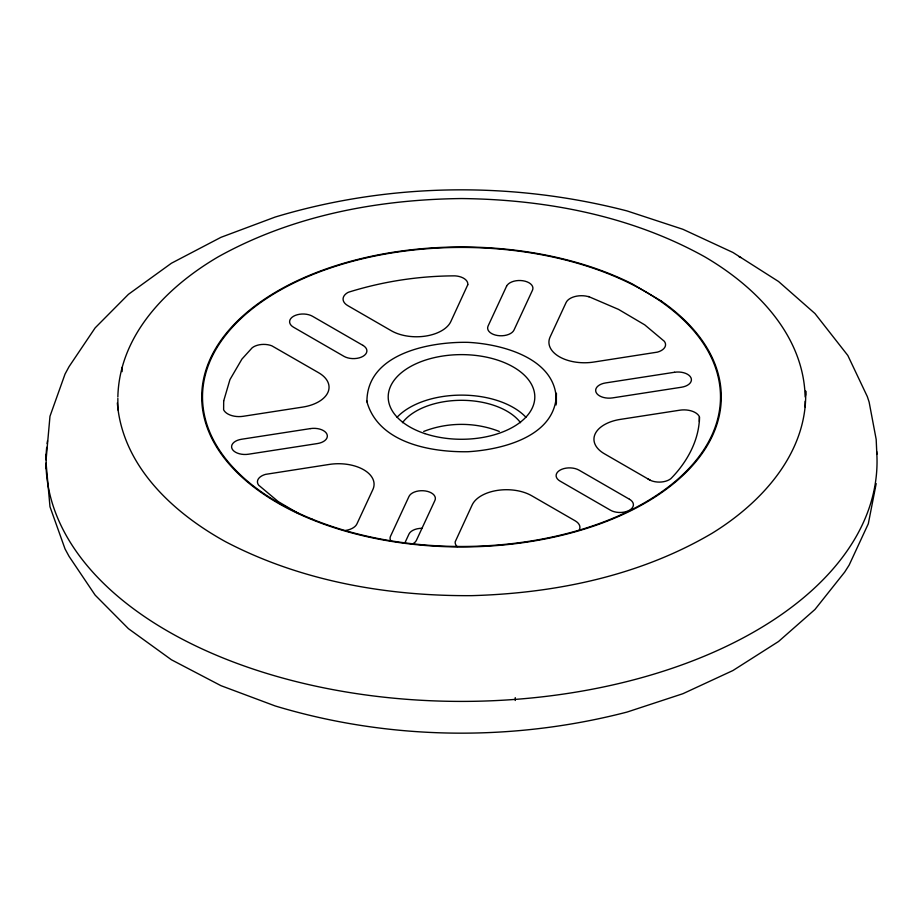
<?xml version="1.0" encoding="UTF-8"?>
<svg xmlns="http://www.w3.org/2000/svg" width="923" height="923" viewBox="0 0 923 923"><rect width="100%" height="100%" fill="white"/><g stroke="black" fill="none" stroke-linecap="round" stroke-linejoin="round"><path stroke-width="1.38" d="M699.472 416.988C699.253 440.294 686.931 462.354 670.836 478.679A14.318 8.272 0 0 1 651.142 480.652L647.934 478.91M46.15 459.089L49.98 416.261L65.037 374.08L69.052 366.65L95.138 327.884L128.447 294.31L171.447 263.217L220.955 237.326L275.158 217.055C388.987 182.673 512.057 181.127 627.063 210.94L682.916 229.296L732.92 252.464L778.527 281.492L814.963 313.532L847.833 355.482L867.308 396.544L869.12 402.024L876.181 439.394L876.85 454.289M117.856 396.948C119.321 334.53 167.663 286.315 218.509 256.663C292.429 215.601 377.599 199.46 461.5 198.549C545.401 199.46 630.571 215.601 704.491 256.663C755.337 286.315 803.679 334.53 805.144 396.948M876.181 483.606L868.312 523.745L849.148 565.084L844.695 572.075L814.963 609.468L778.527 641.508L732.92 670.536L682.916 693.704L627.063 712.06C512.057 741.873 388.987 740.327 275.158 705.945L220.955 685.674L171.447 659.783L128.447 628.69L95.138 595.116L69.052 556.35L65.037 548.92L49.98 506.739L46.15 463.911M699.38 421.476L699.38 416.711A15.968 9.218 0 0 0 679.824 410.193L620.591 419.354A35.57 20.537 0 0 0 595.162 433.914A35.57 20.537 0 0 0 604.577 453.874L650.173 480.202M404.92 542.839L408.993 534.036A13.418 7.742 0 0 1 421.949 528.302M423.692 431.456C447.69 422.019 475.31 422.019 499.308 431.456M589.047 296.745L585.644 296.029A15.968 9.218 0 0 0 566.087 302.548L550.212 336.757A35.57 20.537 0 0 0 559.338 356.751A35.57 20.537 0 0 0 593.974 362.024L657.43 352.125A14.318 8.272 0 0 0 664.318 341.291L644.739 324.861L618.537 309.401L588.47 296.502M738.965 256.663L740.927 257.563M298.51 513.569L278.261 501.616L258.682 485.198A14.318 8.272 0 0 1 265.57 474.364L329.026 464.465A35.57 20.537 0 0 1 363.662 469.738A35.57 20.537 0 0 1 372.788 489.732L356.913 523.929A15.968 9.218 0 0 1 345.629 530.448M366.627 400.663C377.588 442.844 430.383 452.339 467.926 451.728C502.285 449.72 556.442 436.325 556.373 393.244L556.373 403.282M117.348 402.924C122.332 466.046 173.132 512.761 225.477 541.674C301.048 581.225 387.141 596.223 471.849 595.647C555.208 593.281 639.72 575.917 712.175 533.217C761.74 502.712 807.637 452.766 805.652 390.971L805.652 395.275M805.144 401.251L805.144 406.997M556.084 404.978C560.076 359.485 503.485 344.071 467.949 342.352C430.164 341.579 366.731 353.347 366.916 401.84M515.253 697.626L515.253 700.488M122.09 367.354L122.09 371.657M117.856 398.39L117.856 409.858M46.15 454.289L46.15 468.711M397.075 417.254A73.309 42.331 0 0 1 461.5 395.125A73.309 42.331 0 0 1 525.925 417.254M402.463 422.699A64.333 37.139 0 0 1 461.5 400.305A64.333 37.139 0 0 1 520.537 422.699M876.677 451.509A415.535 239.911 0 0 1 873.689 491.89A415.535 239.911 0 0 1 436.556 700.972A415.535 239.911 0 0 1 45.977 463.15M45.977 459.85A415.535 239.911 0 0 1 46.692 447.332M47.119 443.594A415.535 239.911 0 0 1 47.511 440.813M579.379 529.779A15.968 9.218 0 0 0 575.248 520.872L531.879 495.847A35.57 20.537 0 0 0 497.324 490.413A35.57 20.537 0 0 0 472.091 505.089L455.212 541.766A14.318 8.272 0 0 0 457.208 546.658M412.985 543.716A13.418 7.742 0 0 0 416.446 540.243L434.918 500.451A13.418 7.742 0 0 0 425.422 490.967A13.418 7.742 0 0 0 408.993 496.447L390.533 536.24A13.418 7.742 0 0 0 390.533 540.243M223.689 400.928L223.62 409.777A15.968 9.218 0 0 0 243.176 416.296L302.409 407.135A35.57 20.537 0 0 0 327.838 392.563A35.57 20.537 0 0 0 318.423 372.615L271.858 345.837A14.318 8.272 0 0 0 252.164 347.809L241.918 359.105L229.954 379.595L223.689 400.928M467.788 284.722L450.909 321.389A35.57 20.537 0 0 1 425.676 336.076A35.57 20.537 0 0 1 391.121 330.642L347.752 305.605A15.968 9.218 0 0 1 347.752 292.568L348.917 292.083C383.16 281.411 419.134 275.919 454.981 275.862A14.318 8.272 0 0 1 467.788 284.722M506.554 286.245L488.082 326.038A13.418 7.742 0 0 0 497.578 335.522A13.418 7.742 0 0 0 514.007 330.042L532.467 290.249A13.418 7.742 0 0 0 522.983 280.765A13.418 7.742 0 0 0 506.554 286.245M310.44 428.595L241.526 439.256A13.418 7.742 0 0 0 232.042 448.74A13.418 7.742 0 0 0 248.483 454.22L317.397 443.559A13.418 7.742 0 0 0 326.88 434.064A13.418 7.742 0 0 0 310.44 428.595M674.517 372.269L605.603 382.93A13.418 7.742 0 0 0 596.12 392.425A13.418 7.742 0 0 0 612.56 397.894L681.474 387.233A13.418 7.742 0 0 0 690.958 377.738A13.418 7.742 0 0 0 674.517 372.269M362.947 345.387L312.493 316.266A13.418 7.742 0 0 0 293.526 316.266A13.418 7.742 0 0 0 293.526 327.215L343.979 356.347A13.418 7.742 0 0 0 362.958 356.347A13.418 7.742 0 0 0 362.947 345.387M629.474 499.262L579.021 470.142A13.418 7.742 0 0 0 560.042 470.142A13.418 7.742 0 0 0 560.053 481.091L610.507 510.223A13.418 7.742 0 0 0 629.474 510.223A13.418 7.742 0 0 0 629.474 499.262M660.88 300.794L632.37 283.972A259.79 149.988 0 0 0 209.567 360.351A259.79 149.988 0 0 0 519.384 543.174A259.79 149.988 0 0 0 660.88 300.794M424.845 433.602A73.309 42.331 0 0 0 534.809 396.948A73.309 42.331 0 0 0 424.845 360.293A73.309 42.331 0 0 0 424.845 433.602M312.482 519.257A259.005 149.538 0 0 0 719.467 410.308A259.005 149.538 0 0 0 352.551 261.29A259.005 149.538 0 0 0 312.482 519.257"/></g></svg>
